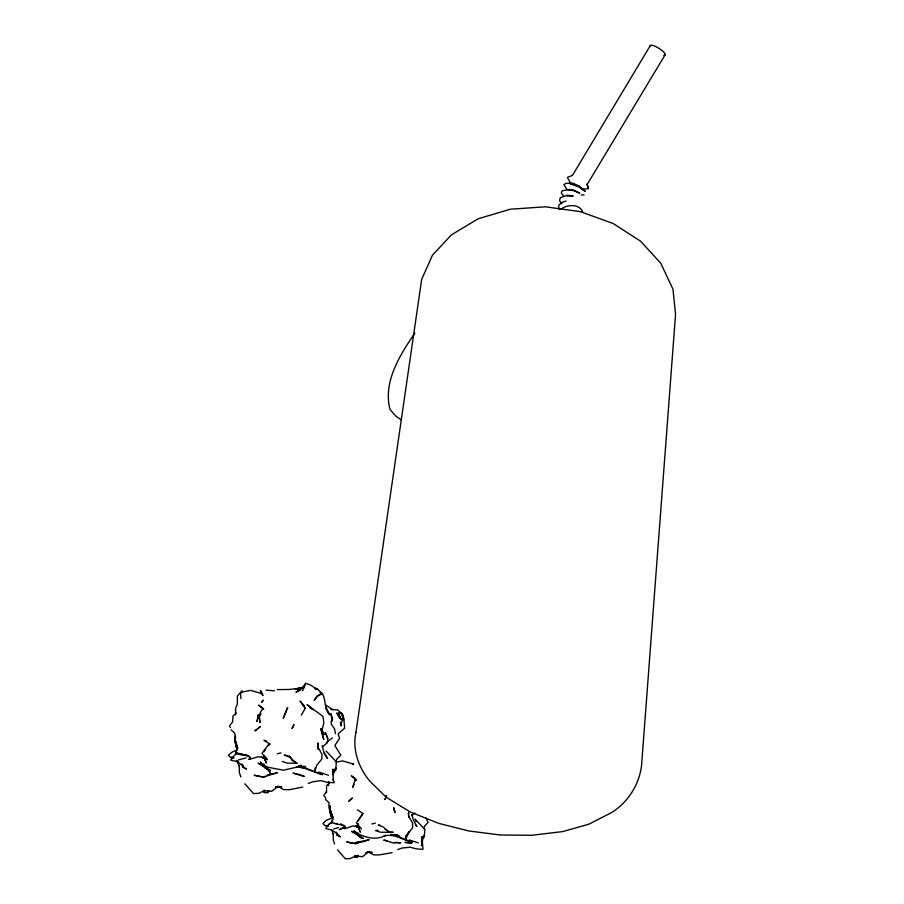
<?xml version="1.0" encoding="UTF-8"?>
<svg xmlns="http://www.w3.org/2000/svg" width="904" height="904" viewBox="0 0 904 904"><rect width="100%" height="100%" fill="white"/><g stroke="black" fill="none" stroke-linecap="round" stroke-linejoin="round"><path stroke-width="1.36" d="M328.649 781.802L328.57 785.723M293.777 725.686L293.789 724.42L292.037 728.5L293.201 726.624M326.502 792.729L326.581 785.802L329.587 782.853M248.634 756.196L235.503 753.066L237.594 748.083L235.379 742.387L235.481 736.15L234.712 738.783L236.215 747.054L237.515 749.043M354.741 855.975L354.718 857.252L357.588 857.207L358.391 855.252M235.515 714.861L235.65 708.001L237.323 704.363L237.402 696.012L242.069 690.69M317.756 745.54L317.812 742.93L318.31 749.393L317.779 746.727L321.96 754.173L321.847 758.998L316.728 765.338L315.067 770.4L315.067 767.982M268.85 790.582L267.595 792.718L264.228 792.514L264.318 789.994M235.379 742.387L234.87 733.313L231.108 729.867M327.756 738.432L325.338 732.602L327.756 738.432L327.508 742.704L322.265 746.84M408.314 814.809L408.563 812.481L408.936 817.385M340.797 722.838L340.537 725.031L342.322 720.115L336.74 712.94L339.825 718.443M332.502 718.816L332.197 721.042L330.875 713.618L332.502 718.816L331.158 721.369L331.44 724.353L334.638 729.065L335.407 733.686M261.358 694.193L261.584 692.78L260.408 690.464L262.962 695.538L261.584 692.78M355.035 781.056L355.43 778.717L351.317 775.79L356.549 780.107L355.43 778.717L352.65 787.497L353.961 784.344M321.621 732.308L320.92 728.601L323.779 739.427L321.621 732.308L323.835 722.725L322.943 716.341L307.032 704.668L312.965 709.685L309.417 706.86L310.467 708.476M302.659 690.803L305.563 683.254L310.434 685.006L317.383 689.492L314.965 688.69M267.595 792.718L268.318 790.548M343.859 825.668L345.068 826.55L344.266 828.753L345.588 827.273M423.603 828.64L424.564 826.109L428.112 822.403L425.716 817.623M353.102 764.795L353.566 763.631M335.859 761.631L336.943 759.032L340.819 755.213L334.853 745.495L339.554 738.387L338.141 733.822L344.661 728.104L343.689 717.527L341.384 713.267L338.774 712.747L339.655 718.228M263.561 757.755L258.578 756.704L249.007 759.416L250.024 757.202L248.724 756.264M260.962 713.821L259.233 716.883L259.968 722.567L259.165 715.188L259.233 716.883L260.341 712.521L262.917 708.182L258.555 705.086L263.753 709.403M301.281 715.188L305.269 708.295L300.038 701.018L304.524 706.261L303.755 705.312M333.35 772.027L335.859 767.801L336.356 761.869L326.05 751.009M650.202 45.731L572.447 175.421L567.35 177.387L570.932 183.964L571.769 183.071L565.859 183.433L563.904 184.585L567.068 189.693M582.176 189.162L588.549 188.755L587.159 184.472L665.163 54.737M422.575 838.064L424.371 835.07L424.914 829.499L415.015 819.103L416.089 821.668M358.097 820.855L363.227 813.43M316.389 696.984L314.14 700.476C328.016 681.582 322.016 709.561 329.847 714.815L325.903 707.561L326.694 709.753L325.463 704.815L332.57 709.629M303.834 686.543L305.405 684.102L302.49 687.492L295.936 692.283L301.077 689.729M326.525 791.429L323.756 795.463L325.926 798.108M263.934 751.744L265.211 750.037M414.823 333.18C399.93 355.023 382.776 381.996 390.031 409.501L395.828 416.1L401.41 420.01M421.377 840.053L424.326 836.821L424.371 835.07L422.891 838.223L421.524 845.726L422.01 836.618L422.959 849.353L416.055 848.811L410.066 847.195L401.918 848.076L397.749 849.579M332.728 773.078L336.062 769.846L335.859 767.801L332.977 774.683L333.463 780.853M332.356 737.901L326.378 742.399M268.409 745.608L270.126 744.06M392.121 852.675L378.9 854.935L373.747 854.879L368.335 851.783L362.617 856.664L354.843 856.099M236.396 713.098L232.949 716.013L232.678 721.787L229.514 725.856L230.384 727.607M414.789 813.091L411.862 815.487L411.941 814.606L413.343 820.052L416.891 826.595L415.478 824.527M256.736 729.449L254.894 730.918L260.329 726.635L258.589 727.98M329.519 824.052L332.751 821.623M297.721 689.424L299.665 688.057L303.348 687.311L300.964 688.52M561.068 209.106C567.068 204.44 579.215 203.603 582.605 211.683M331.937 822.075L328.954 824.03L325.734 828.539L331.892 830.041L338.006 834.539L336.028 832.03M237.537 753.484L234.238 755.45L230.712 760.106L237.21 761.699L243.673 766.456L241.82 763.97M344.695 827.013L339.215 829.702L345.181 826.81M357.159 855.41L349.95 858.597L345.339 858.8L337.587 849.907M366.007 852.8L368.335 851.783M264.827 790.616L258.465 793.396L253.493 793.542L244.826 783.813M237.447 749.8L231.865 752.23L228.441 755.269L230.52 757.45L233.017 758.309M331.35 818.21L325.994 820.47L322.999 823.533L325.022 825.634L327.327 826.403M275.539 787.395L278.07 786.378L281.799 786.853L275.438 786.898L279.765 786.83M568.367 189.738L572.899 189.761L579.769 193.219L574.164 190.823L568.175 189.659M308.264 783.474L312.592 781.824L320.83 780.627L327.011 782.242L334.231 782.762L332.954 779.237M317.146 695.82L322.513 693.978L317.067 688.633L314.524 688.26M566.051 201.095L563.294 201.852L559.429 204.462L558.593 206.123L559.361 209.581M333.587 828.957L338.514 827.601M301.269 765.213L298.614 765.937L305.462 766.524M303.518 687.289L295.28 689.232M567.136 195.852L568.254 195.558M295.529 689.379L303.348 687.311M238.227 759.993L246.114 757.914M277.279 753.778L280.997 752.874M249.007 759.416L249.764 759.236M295.597 689.402L302.467 687.82L295.551 689.164M371.747 823.939L375.352 823.149M345.046 828.618L352.989 825.928L357.487 826.753L355.69 825.555M302.467 687.82L289.427 689.481L277.336 689.594M336.322 762.106L342.672 760.908L353.622 764.174M302.806 787.068L289.235 789.723L283.72 789.599L278.07 786.378L271.686 791.271L263.527 790.695M569.61 195.467L572.91 195.931L566.751 195.456L560.277 197.716L559.486 200.609L561.847 203.716M378.154 830.256L375.567 830.527L380.426 832.222L393.206 832.301L389.884 832.211M303.292 687.741L299.665 688.057L303.823 687.82M330.875 709.55L337.531 709.809L342.616 714.284L343.656 720.217L341.384 713.267L342.616 714.284L338.774 712.747L340.672 719.324M570.13 189.354L561.994 190.8L561.327 193.151L563.723 196.089M581.306 195.004L584.108 194.902M366.21 852.54L372.188 852.449L369.623 851.997M566.751 195.456L572.91 195.931M297.472 763.292L287.257 763.134L282.308 761.473M239.989 754.67L245.413 754.874M266.115 690.215L274.409 690.78M334.672 823.487L337.373 823.68M390.584 834.448L397.138 835.059L399.771 836.618L396.347 834.561M242.464 753.981L235.503 753.066L239.503 753.755M305.473 768.242L297.574 766.976L283.449 770.208L267.833 767.213L261.505 763.71L260.488 762.185L265.222 767.869L270.556 770.57L258.069 763.168C263.132 765.711 269.2 768.694 270.884 774.604L277.404 772.75L267.516 775.135L270.884 774.604L269.019 770.716L264.578 767.1L260.488 762.185M380.527 825.397L378.301 825.013L384.121 827.454M387.251 840.731L383.725 840.087L394.37 843.195M296.817 773.858L293.054 773.157L304.23 776.389L298.071 774.084M297.043 766.603L306.58 768.456L302.659 767.146M357.848 832.776L355.362 832.279L354.085 830.606L358.673 836.053L363.363 838.358L351.554 831.352L356.673 833.963L361.679 838.336L355.362 832.279C364.222 837.409 376.313 840.912 385.759 835.251L383.974 836.064C393.974 833.081 402.924 840.098 412.36 842.257L398.54 836.765M288.071 755.778L284.331 755.009L290.512 757.608L292.828 760.693L295.879 762.547L291.54 759.077L292.828 760.693L289.314 756.026L290.512 757.608M264.171 764.264L261.505 763.71L265.222 767.869L264.578 767.1M343.531 825.476L331.305 822.606L332.932 817.634L329.677 808.436L329.96 805.622L330.141 811.736L332.932 817.634L329.677 808.436L330.141 811.736M572.729 183.162L579.532 186.111L585.182 191.445L578.888 186.992L570.288 183.828M266.612 741.031L263.979 740.286L269.222 743.653L261.957 753.281L267.313 759.699L265.742 757.608M326.05 825.386L328.581 826.109M260.894 693.357L250.702 690.362L244.023 691.639L240.566 692.984L240.893 698.645M231.39 757.043L234.136 757.846M418.303 842.89L409.286 839.963M328.457 775.293L318.66 772.005M393.624 834.991L397.398 836.279M303.269 767.812L322.299 774.717L307.812 768.988M315.281 688.633L317.383 689.492M357.476 809.916L362.809 813.385L356.425 822.866L361.589 829.013M245.673 754.354L250.024 757.202M340.853 823.77L345.068 826.55M320.389 692.498L322.683 694.069M320.265 692.43L322.513 693.978M303.947 705.448L302.354 704.013L305.269 708.295M236.543 760.422L238.543 762.23M325.35 799.317L328.954 802.616L328.954 807.34L330.751 816.018L333.147 819.759M261.55 756.704L263.211 758.377M355.532 825.725L357.023 827.262L355.973 825.431M323.937 753.168L327.61 758.592L323.722 751.586L322.231 745.811M321.485 729.743L324.163 734.545L321.666 729.539M408.766 816.267L412.631 823.239L412.597 827.872L405.489 837.047L409.06 831.567L406.032 838.55L405.873 836.155M331.486 829.793L333.497 834.437M236.848 760.648L239.424 766.716M240.916 776.999L239.323 772.513L239.3 765.812M587.159 184.472L586.978 183.93L588.334 187.93M334.582 843.952L333.271 839.839L333.169 833.443M340.367 722.206L341.215 725.923L341.136 723.279M358.153 823.533L358.436 824.911M234.633 738.116L236.215 747.054M264.171 755.507L266.217 763.044L263.821 756.433L264.906 759.97L264.296 755.394M264.183 791.124L264.228 792.514M650.304 46.477A8.746 2.249 32.1 0 1 659.31 48.579A8.746 2.249 32.1 0 1 663.807 55.246M333.011 773.214L332.977 774.683L332.887 769.078L333.011 773.214M355.939 732.421C352.164 749.992 358.685 767.688 369.815 781.146L386.098 797.125L410.382 812.052L438.79 823.374L468.814 830.957L500.353 835.002L531.676 835.285L562.582 831.601L588.82 824.211L612.008 812.346C628.167 801.859 638.665 785.35 641.49 766.355L675.559 314.253L672.96 289.201L660.734 263.188L640.62 241.232L613.228 223.559L580.413 211.66L545.361 206.79L510.229 209.242L478.318 218.723L451.458 234.825L432.474 255.177L421.671 279.347L355.939 732.421M258.329 714.725L257.098 721.347L258.329 714.725M386.505 795.497L385.025 799.486L386.505 795.497M287.642 707.583L283.336 718.138L287.642 707.583M261.629 702.34L263.166 700.25L261.629 702.34M352.187 798.13L348.944 801.102L352.187 798.13M360.334 842.099L356.029 843.85L346.695 841.963L353.769 843.443L360.334 842.099M368.956 839.782L363.069 841.737L355.148 842.697L368.956 839.782M266.77 776.208L263.81 777.078L254.16 775.236L261.753 776.898L266.77 776.208M399.715 842.686L394.822 842.505L400.721 842.788L399.715 842.686M411.636 843.116L405.229 842.404L411.636 843.116M340.311 836.788L336.548 834.663L340.311 836.788M246.442 769.067L242.441 766.818L246.442 769.067M388.867 831.872L384.697 828.55L388.867 831.872M360.233 831.94L357.837 825.589L360.233 831.94M237.594 748.083L234.712 738.783L237.594 748.083M394.46 810.549L393.635 807.713L395.003 812.594L394.46 810.549"/></g></svg>
